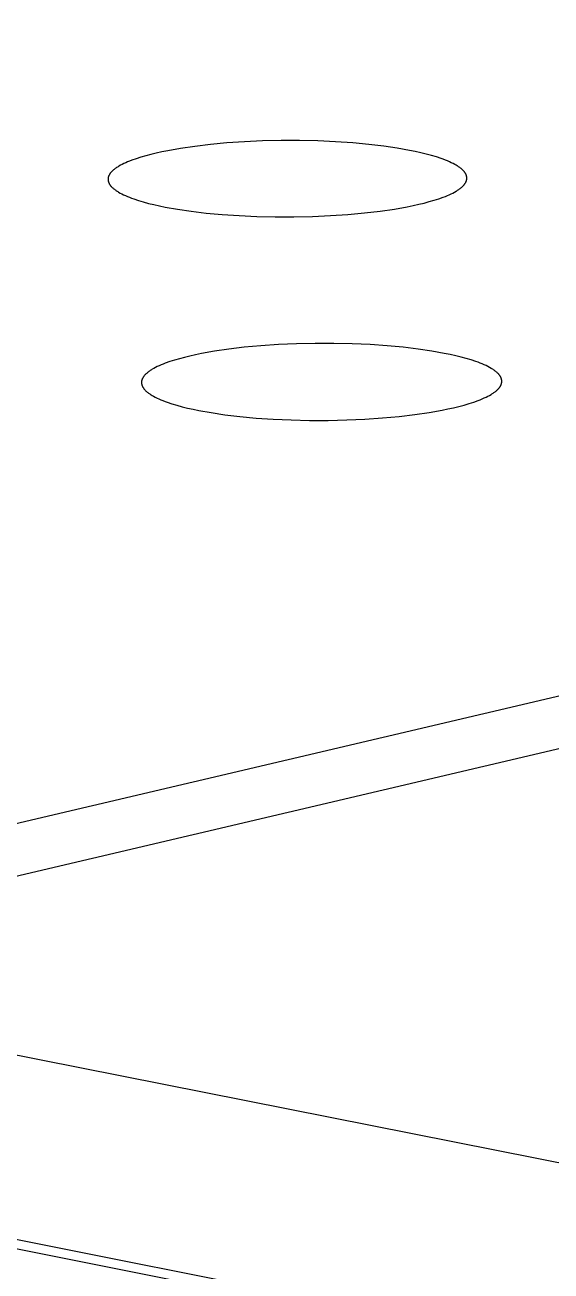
# Model space of a CAD drawing. Header units: millimetres. Extents: x 0 to 4030, y -54 to 2762.
# Drawn here: x 1129.96 to 1138.11, y 935.79 to 955.1 of the extents above; entities that cross this region are included whole.
import ezdxf

# ---------------------------------------------------------------- set-up
doc = ezdxf.new("R2010")
doc.units = ezdxf.units.MM
doc.header["$MEASUREMENT"] = 0
doc.layers.add('Utwórz2D linie widoczne', color=7, linetype='Continuous', true_color=0x000000)

msp = doc.modelspace()

# ---------------------------------------------------------------- linework, layer by layer
at = {"layer": 'Utwórz2D linie widoczne'}
for p, q in [((955.21, 971.007), (1194.672, 923.194)), ((955.963, 970.996), (1195.193, 923.238)), ((1240.434, 968.688), (1121.737, 940.828)), ((1242.08, 968.285), (1123.44, 940.408)), ((1132.589, 953.219), (1132.368, 953.187)), ((1132.829, 953.248), (1132.589, 953.219)), ((1133.086, 953.271), (1132.829, 953.248)), ((1133.356, 953.289), (1133.086, 953.271)), ((1133.637, 953.302), (1133.356, 953.289)), ((1133.923, 953.308), (1133.637, 953.302)), ((1134.21, 953.308), (1133.923, 953.308)), ((1134.494, 953.302), (1134.21, 953.308)), ((1134.769, 953.289), (1134.494, 953.302)), ((1135.033, 953.271), (1134.769, 953.289)), ((1135.282, 953.248), (1135.033, 953.271)), ((1135.513, 953.221), (1135.282, 953.248)), ((1135.724, 953.19), (1135.513, 953.221)), ((1131.611, 953.003), (1131.578, 952.991)), ((1131.679, 953.028), (1131.611, 953.003)), ((1131.751, 953.051), (1131.679, 953.028)), ((1131.828, 953.073), (1131.751, 953.051)), ((1131.907, 953.094), (1131.828, 953.073)), ((1131.99, 953.114), (1131.907, 953.094)), ((1132.076, 953.133), (1131.99, 953.114)), ((1132.168, 953.152), (1132.076, 953.133)), ((1132.368, 953.187), (1132.168, 953.152)), ((1135.914, 953.156), (1135.724, 953.19)), ((1136.003, 953.138), (1135.914, 953.156)), ((1136.089, 953.119), (1136.003, 953.138)), ((1136.173, 953.098), (1136.089, 953.119)), ((1136.253, 953.077), (1136.173, 953.098)), ((1136.329, 953.054), (1136.253, 953.077)), ((1136.401, 953.03), (1136.329, 953.054)), ((1136.435, 953.018), (1136.401, 953.03)), ((1136.468, 953.005), (1136.435, 953.018)), ((1136.5, 952.993), (1136.468, 953.005)), ((1131.287, 952.813), (1131.284, 952.809)), ((1131.291, 952.817), (1131.287, 952.813)), ((1131.297, 952.824), (1131.291, 952.817)), ((1131.305, 952.832), (1131.297, 952.824)), ((1131.312, 952.839), (1131.305, 952.832)), ((1131.32, 952.846), (1131.312, 952.839)), ((1131.329, 952.854), (1131.32, 952.846)), ((1131.337, 952.861), (1131.329, 952.854)), ((1131.347, 952.868), (1131.337, 952.861)), ((1131.356, 952.876), (1131.347, 952.868)), ((1131.366, 952.883), (1131.356, 952.876)), ((1131.377, 952.89), (1131.366, 952.883)), ((1131.388, 952.897), (1131.377, 952.89)), ((1131.399, 952.904), (1131.388, 952.897)), ((1131.411, 952.911), (1131.399, 952.904)), ((1131.435, 952.925), (1131.411, 952.911)), ((1131.461, 952.938), (1131.435, 952.925)), ((1131.488, 952.952), (1131.461, 952.938)), ((1131.517, 952.965), (1131.488, 952.952)), ((1131.547, 952.978), (1131.517, 952.965)), ((1131.578, 952.991), (1131.547, 952.978)), ((1136.53, 952.98), (1136.5, 952.993)), ((1136.559, 952.966), (1136.53, 952.98)), ((1136.587, 952.953), (1136.559, 952.966)), ((1136.613, 952.939), (1136.587, 952.953)), ((1136.637, 952.925), (1136.613, 952.939)), ((1136.649, 952.918), (1136.637, 952.925)), ((1136.66, 952.911), (1136.649, 952.918)), ((1136.671, 952.904), (1136.66, 952.911)), ((1136.682, 952.897), (1136.671, 952.904)), ((1136.692, 952.89), (1136.682, 952.897)), ((1136.701, 952.882), (1136.692, 952.89)), ((1136.711, 952.875), (1136.701, 952.882)), ((1136.719, 952.868), (1136.711, 952.875)), ((1136.728, 952.86), (1136.719, 952.868)), ((1136.736, 952.853), (1136.728, 952.86)), ((1136.743, 952.846), (1136.736, 952.853)), ((1136.75, 952.838), (1136.743, 952.846)), ((1136.753, 952.835), (1136.75, 952.838)), ((1136.757, 952.831), (1136.753, 952.835)), ((1136.76, 952.827), (1136.757, 952.831)), ((1136.763, 952.823), (1136.76, 952.827)), ((1136.766, 952.82), (1136.763, 952.823)), ((1136.768, 952.816), (1136.766, 952.82)), ((1136.771, 952.812), (1136.768, 952.816)), ((1136.774, 952.808), (1136.771, 952.812)), ((1131.245, 952.726), (1131.244, 952.722)), ((1131.244, 952.722), (1131.244, 952.718)), ((1131.244, 952.718), (1131.244, 952.714)), ((1131.244, 952.714), (1131.244, 952.711)), ((1131.244, 952.711), (1131.244, 952.707)), ((1131.244, 952.707), (1131.244, 952.703)), ((1131.244, 952.703), (1131.244, 952.699)), ((1131.244, 952.699), (1131.244, 952.695)), ((1131.244, 952.695), (1131.245, 952.691)), ((1131.246, 952.73), (1131.245, 952.726)), ((1131.245, 952.691), (1131.245, 952.688)), ((1131.245, 952.688), (1131.246, 952.684)), ((1131.247, 952.737), (1131.246, 952.734)), ((1131.246, 952.734), (1131.246, 952.73)), ((1131.246, 952.684), (1131.247, 952.68)), ((1131.248, 952.741), (1131.247, 952.737)), ((1131.247, 952.68), (1131.248, 952.676)), ((1131.249, 952.745), (1131.248, 952.741)), ((1131.248, 952.676), (1131.249, 952.672)), ((1131.25, 952.749), (1131.249, 952.745)), ((1131.249, 952.672), (1131.25, 952.669)), ((1131.251, 952.753), (1131.25, 952.749)), ((1131.25, 952.669), (1131.251, 952.665)), ((1131.253, 952.756), (1131.251, 952.753)), ((1131.251, 952.665), (1131.253, 952.661)), ((1131.254, 952.76), (1131.253, 952.756)), ((1131.253, 952.661), (1131.254, 952.657)), ((1131.256, 952.764), (1131.254, 952.76)), ((1131.254, 952.657), (1131.256, 952.653)), ((1131.258, 952.768), (1131.256, 952.764)), ((1131.256, 952.653), (1131.257, 952.65)), ((1131.257, 952.65), (1131.259, 952.646)), ((1131.26, 952.772), (1131.258, 952.768)), ((1131.259, 952.646), (1131.261, 952.642)), ((1131.262, 952.775), (1131.26, 952.772)), ((1131.261, 952.642), (1131.263, 952.638)), ((1131.264, 952.779), (1131.262, 952.775)), ((1131.263, 952.638), (1131.266, 952.634)), ((1131.266, 952.783), (1131.264, 952.779)), ((1131.268, 952.787), (1131.266, 952.783)), ((1131.266, 952.634), (1131.268, 952.631)), ((1131.271, 952.791), (1131.268, 952.787)), ((1131.268, 952.631), (1131.27, 952.627)), ((1131.27, 952.627), (1131.273, 952.623)), ((1131.273, 952.794), (1131.271, 952.791)), ((1131.276, 952.798), (1131.273, 952.794)), ((1131.273, 952.623), (1131.275, 952.619)), ((1131.275, 952.619), (1131.278, 952.615)), ((1131.279, 952.802), (1131.276, 952.798)), ((1131.281, 952.806), (1131.279, 952.802)), ((1131.284, 952.809), (1131.281, 952.806)), ((1136.748, 952.611), (1136.755, 952.618)), ((1136.755, 952.618), (1136.758, 952.622)), ((1136.758, 952.622), (1136.761, 952.626)), ((1136.761, 952.626), (1136.764, 952.629)), ((1136.764, 952.629), (1136.767, 952.633)), ((1136.767, 952.633), (1136.769, 952.637)), ((1136.769, 952.637), (1136.772, 952.641)), ((1136.772, 952.641), (1136.775, 952.644)), ((1136.776, 952.804), (1136.774, 952.808)), ((1136.775, 952.644), (1136.777, 952.648)), ((1136.778, 952.801), (1136.776, 952.804)), ((1136.777, 952.648), (1136.779, 952.652)), ((1136.781, 952.797), (1136.778, 952.801)), ((1136.779, 952.652), (1136.781, 952.656)), ((1136.783, 952.793), (1136.781, 952.797)), ((1136.781, 952.656), (1136.784, 952.66)), ((1136.785, 952.789), (1136.783, 952.793)), ((1136.784, 952.66), (1136.785, 952.663)), ((1136.787, 952.786), (1136.785, 952.789)), ((1136.785, 952.663), (1136.787, 952.667)), ((1136.788, 952.782), (1136.787, 952.786)), ((1136.787, 952.667), (1136.789, 952.671)), ((1136.79, 952.778), (1136.788, 952.782)), ((1136.789, 952.671), (1136.791, 952.675)), ((1136.792, 952.774), (1136.79, 952.778)), ((1136.791, 952.675), (1136.792, 952.679)), ((1136.793, 952.77), (1136.792, 952.774)), ((1136.792, 952.679), (1136.793, 952.682)), ((1136.794, 952.766), (1136.793, 952.77)), ((1136.793, 952.682), (1136.795, 952.686)), ((1136.796, 952.763), (1136.794, 952.766)), ((1136.795, 952.686), (1136.796, 952.69)), ((1136.797, 952.759), (1136.796, 952.763)), ((1136.796, 952.69), (1136.797, 952.694)), ((1136.798, 952.755), (1136.797, 952.759)), ((1136.797, 952.694), (1136.798, 952.698)), ((1136.798, 952.751), (1136.798, 952.755)), ((1136.799, 952.747), (1136.798, 952.751)), ((1136.798, 952.698), (1136.799, 952.701)), ((1136.8, 952.744), (1136.799, 952.747)), ((1136.799, 952.705), (1136.8, 952.709)), ((1136.799, 952.701), (1136.799, 952.705)), ((1136.8, 952.74), (1136.8, 952.744)), ((1136.801, 952.736), (1136.8, 952.74)), ((1136.8, 952.713), (1136.801, 952.717)), ((1136.8, 952.709), (1136.8, 952.713)), ((1136.801, 952.732), (1136.801, 952.736)), ((1136.801, 952.728), (1136.801, 952.732)), ((1136.801, 952.724), (1136.801, 952.728)), ((1136.801, 952.721), (1136.801, 952.724)), ((1136.801, 952.717), (1136.801, 952.721)), ((1131.278, 952.615), (1131.281, 952.612)), ((1131.281, 952.612), (1131.284, 952.608)), ((1131.284, 952.608), (1131.287, 952.604)), ((1131.287, 952.604), (1131.29, 952.6)), ((1131.29, 952.6), (1131.294, 952.597)), ((1131.294, 952.597), (1131.301, 952.589)), ((1131.301, 952.589), (1131.308, 952.582)), ((1131.308, 952.582), (1131.316, 952.575)), ((1131.316, 952.575), (1131.324, 952.567)), ((1131.324, 952.567), (1131.333, 952.56)), ((1131.333, 952.56), (1131.342, 952.553)), ((1131.342, 952.553), (1131.352, 952.545)), ((1131.352, 952.545), (1131.362, 952.538)), ((1131.362, 952.538), (1131.372, 952.531)), ((1131.372, 952.531), (1131.383, 952.524)), ((1131.383, 952.524), (1131.394, 952.517)), ((1131.394, 952.517), (1131.406, 952.51)), ((1131.406, 952.51), (1131.43, 952.496)), ((1131.43, 952.496), (1131.456, 952.482)), ((1131.456, 952.482), (1131.484, 952.469)), ((1131.484, 952.469), (1131.513, 952.455)), ((1131.513, 952.455), (1131.543, 952.442)), ((1131.543, 952.442), (1131.574, 952.429)), ((1131.574, 952.429), (1131.607, 952.417)), ((1136.368, 952.407), (1136.436, 952.431)), ((1136.436, 952.431), (1136.468, 952.444)), ((1136.468, 952.444), (1136.499, 952.457)), ((1136.499, 952.457), (1136.529, 952.47)), ((1136.529, 952.47), (1136.558, 952.483)), ((1136.558, 952.483), (1136.585, 952.496)), ((1136.585, 952.496), (1136.611, 952.51)), ((1136.611, 952.51), (1136.635, 952.524)), ((1136.635, 952.524), (1136.647, 952.531)), ((1136.647, 952.531), (1136.658, 952.538)), ((1136.658, 952.538), (1136.669, 952.545)), ((1136.669, 952.545), (1136.679, 952.552)), ((1136.679, 952.552), (1136.689, 952.559)), ((1136.689, 952.559), (1136.699, 952.567)), ((1136.699, 952.567), (1136.708, 952.574)), ((1136.708, 952.574), (1136.717, 952.581)), ((1136.717, 952.581), (1136.725, 952.589)), ((1136.725, 952.589), (1136.733, 952.596)), ((1136.733, 952.596), (1136.741, 952.603)), ((1136.741, 952.603), (1136.748, 952.611)), ((1131.607, 952.417), (1131.642, 952.404)), ((1131.642, 952.404), (1131.713, 952.381)), ((1131.713, 952.381), (1131.79, 952.358)), ((1131.79, 952.358), (1131.87, 952.336)), ((1131.87, 952.336), (1131.953, 952.316)), ((1131.953, 952.316), (1132.039, 952.296)), ((1132.039, 952.296), (1132.128, 952.278)), ((1132.128, 952.278), (1132.318, 952.244)), ((1132.318, 952.244), (1132.53, 952.213)), ((1135.458, 952.215), (1135.679, 952.247)), ((1135.679, 952.247), (1135.879, 952.283)), ((1135.879, 952.283), (1135.971, 952.301)), ((1135.971, 952.301), (1136.057, 952.321)), ((1136.057, 952.321), (1136.14, 952.341)), ((1136.14, 952.341), (1136.219, 952.362)), ((1136.219, 952.362), (1136.295, 952.384)), ((1136.295, 952.384), (1136.368, 952.407)), ((1132.53, 952.213), (1132.761, 952.186)), ((1132.761, 952.186), (1133.01, 952.163)), ((1133.01, 952.163), (1133.274, 952.145)), ((1133.274, 952.145), (1133.55, 952.132)), ((1133.55, 952.132), (1133.834, 952.126)), ((1133.834, 952.126), (1134.122, 952.126)), ((1134.122, 952.126), (1134.408, 952.132)), ((1134.408, 952.132), (1134.689, 952.145)), ((1134.689, 952.145), (1134.96, 952.163)), ((1134.96, 952.163), (1135.217, 952.187)), ((1135.217, 952.187), (1135.458, 952.215)), ((1133.611, 950.128), (1133.353, 950.105)), ((1133.883, 950.147), (1133.611, 950.128)), ((1134.165, 950.159), (1133.883, 950.147)), ((1134.452, 950.165), (1134.165, 950.159)), ((1134.74, 950.165), (1134.452, 950.165)), ((1135.025, 950.159), (1134.74, 950.165)), ((1135.302, 950.147), (1135.025, 950.159)), ((1135.567, 950.128), (1135.302, 950.147)), ((1135.817, 950.105), (1135.567, 950.128)), ((1132.348, 949.928), (1132.271, 949.906)), ((1132.428, 949.95), (1132.348, 949.928)), ((1132.51, 949.97), (1132.428, 949.95)), ((1132.597, 949.989), (1132.51, 949.97)), ((1132.69, 950.008), (1132.597, 949.989)), ((1132.89, 950.044), (1132.69, 950.008)), ((1133.112, 950.076), (1132.89, 950.044)), ((1133.353, 950.105), (1133.112, 950.076)), ((1136.049, 950.078), (1135.817, 950.105)), ((1136.261, 950.047), (1136.049, 950.078)), ((1136.452, 950.012), (1136.261, 950.047)), ((1136.541, 949.994), (1136.452, 950.012)), ((1136.628, 949.975), (1136.541, 949.994)), ((1136.711, 949.954), (1136.628, 949.975)), ((1136.792, 949.932), (1136.711, 949.954)), ((1136.868, 949.909), (1136.792, 949.932)), ((1131.865, 949.722), (1131.856, 949.715)), ((1131.875, 949.729), (1131.865, 949.722)), ((1131.885, 949.736), (1131.875, 949.729)), ((1131.895, 949.744), (1131.885, 949.736)), ((1131.906, 949.751), (1131.895, 949.744)), ((1131.918, 949.758), (1131.906, 949.751)), ((1131.929, 949.765), (1131.918, 949.758)), ((1131.954, 949.779), (1131.929, 949.765)), ((1131.98, 949.793), (1131.954, 949.779)), ((1132.007, 949.806), (1131.98, 949.793)), ((1132.036, 949.82), (1132.007, 949.806)), ((1132.066, 949.833), (1132.036, 949.82)), ((1132.097, 949.846), (1132.066, 949.833)), ((1132.13, 949.858), (1132.097, 949.846)), ((1132.199, 949.883), (1132.13, 949.858)), ((1132.271, 949.906), (1132.199, 949.883)), ((1136.941, 949.885), (1136.868, 949.909)), ((1136.975, 949.873), (1136.941, 949.885)), ((1137.008, 949.86), (1136.975, 949.873)), ((1137.04, 949.847), (1137.008, 949.86)), ((1137.071, 949.834), (1137.04, 949.847)), ((1137.1, 949.821), (1137.071, 949.834)), ((1137.127, 949.807), (1137.1, 949.821)), ((1137.153, 949.793), (1137.127, 949.807)), ((1137.178, 949.779), (1137.153, 949.793)), ((1137.19, 949.772), (1137.178, 949.779)), ((1137.201, 949.765), (1137.19, 949.772)), ((1137.212, 949.758), (1137.201, 949.765)), ((1137.223, 949.751), (1137.212, 949.758)), ((1137.233, 949.743), (1137.223, 949.751)), ((1137.242, 949.736), (1137.233, 949.743)), ((1137.252, 949.729), (1137.242, 949.736)), ((1137.26, 949.721), (1137.252, 949.729)), ((1137.269, 949.714), (1137.26, 949.721)), ((1131.763, 949.578), (1131.762, 949.575)), ((1131.762, 949.575), (1131.762, 949.571)), ((1131.762, 949.571), (1131.762, 949.567)), ((1131.762, 949.567), (1131.762, 949.563)), ((1131.762, 949.563), (1131.762, 949.559)), ((1131.762, 949.559), (1131.762, 949.555)), ((1131.762, 949.555), (1131.762, 949.551)), ((1131.762, 949.551), (1131.762, 949.547)), ((1131.762, 949.547), (1131.763, 949.544)), ((1131.764, 949.586), (1131.763, 949.582)), ((1131.763, 949.582), (1131.763, 949.578)), ((1131.763, 949.544), (1131.763, 949.54)), ((1131.763, 949.54), (1131.764, 949.536)), ((1131.765, 949.59), (1131.764, 949.586)), ((1131.764, 949.536), (1131.765, 949.532)), ((1131.766, 949.594), (1131.765, 949.59)), ((1131.765, 949.532), (1131.766, 949.528)), ((1131.767, 949.598), (1131.766, 949.594)), ((1131.766, 949.528), (1131.767, 949.524)), ((1131.768, 949.601), (1131.767, 949.598)), ((1131.769, 949.605), (1131.768, 949.601)), ((1131.771, 949.609), (1131.769, 949.605)), ((1131.772, 949.613), (1131.771, 949.609)), ((1131.774, 949.617), (1131.772, 949.613)), ((1131.776, 949.621), (1131.774, 949.617)), ((1131.778, 949.625), (1131.776, 949.621)), ((1131.78, 949.628), (1131.778, 949.625)), ((1131.782, 949.632), (1131.78, 949.628)), ((1131.784, 949.636), (1131.782, 949.632)), ((1131.786, 949.64), (1131.784, 949.636)), ((1131.789, 949.644), (1131.786, 949.64)), ((1131.791, 949.647), (1131.789, 949.644)), ((1131.794, 949.651), (1131.791, 949.647)), ((1131.797, 949.655), (1131.794, 949.651)), ((1131.799, 949.659), (1131.797, 949.655)), ((1131.802, 949.663), (1131.799, 949.659)), ((1131.806, 949.666), (1131.802, 949.663)), ((1131.809, 949.67), (1131.806, 949.666)), ((1131.816, 949.678), (1131.809, 949.67)), ((1131.823, 949.685), (1131.816, 949.678)), ((1131.83, 949.692), (1131.823, 949.685)), ((1131.838, 949.7), (1131.83, 949.692)), ((1131.847, 949.707), (1131.838, 949.7)), ((1131.856, 949.715), (1131.847, 949.707)), ((1137.277, 949.707), (1137.269, 949.714)), ((1137.284, 949.699), (1137.277, 949.707)), ((1137.291, 949.692), (1137.284, 949.699)), ((1137.295, 949.688), (1137.291, 949.692)), ((1137.298, 949.684), (1137.295, 949.688)), ((1137.301, 949.68), (1137.298, 949.684)), ((1137.304, 949.677), (1137.301, 949.68)), ((1137.307, 949.673), (1137.304, 949.677)), ((1137.31, 949.669), (1137.307, 949.673)), ((1137.312, 949.665), (1137.31, 949.669)), ((1137.315, 949.661), (1137.312, 949.665)), ((1137.318, 949.658), (1137.315, 949.661)), ((1137.32, 949.654), (1137.318, 949.658)), ((1137.322, 949.65), (1137.32, 949.654)), ((1137.324, 949.646), (1137.322, 949.65)), ((1137.326, 949.642), (1137.324, 949.646)), ((1137.328, 949.638), (1137.326, 949.642)), ((1137.33, 949.635), (1137.328, 949.638)), ((1137.332, 949.631), (1137.33, 949.635)), ((1137.333, 949.627), (1137.332, 949.631)), ((1137.332, 949.527), (1137.334, 949.531)), ((1137.334, 949.623), (1137.333, 949.627)), ((1137.336, 949.619), (1137.334, 949.623)), ((1137.334, 949.531), (1137.335, 949.534)), ((1137.335, 949.534), (1137.336, 949.538)), ((1137.337, 949.615), (1137.336, 949.619)), ((1137.336, 949.538), (1137.337, 949.542)), ((1137.338, 949.612), (1137.337, 949.615)), ((1137.337, 949.542), (1137.338, 949.546)), ((1137.339, 949.608), (1137.338, 949.612)), ((1137.338, 949.546), (1137.339, 949.55)), ((1137.34, 949.604), (1137.339, 949.608)), ((1137.339, 949.55), (1137.34, 949.554)), ((1137.341, 949.6), (1137.34, 949.604)), ((1137.34, 949.554), (1137.341, 949.558)), ((1137.341, 949.596), (1137.341, 949.6)), ((1137.342, 949.592), (1137.341, 949.596)), ((1137.341, 949.561), (1137.342, 949.565)), ((1137.341, 949.558), (1137.341, 949.561)), ((1137.342, 949.588), (1137.342, 949.592)), ((1137.342, 949.585), (1137.342, 949.588)), ((1137.342, 949.581), (1137.342, 949.585)), ((1137.342, 949.577), (1137.342, 949.581)), ((1137.342, 949.573), (1137.342, 949.577)), ((1137.342, 949.569), (1137.342, 949.573)), ((1137.342, 949.565), (1137.342, 949.569)), ((1131.767, 949.524), (1131.768, 949.52)), ((1131.768, 949.52), (1131.769, 949.517)), ((1131.769, 949.517), (1131.771, 949.513)), ((1131.771, 949.513), (1131.772, 949.509)), ((1131.772, 949.509), (1131.774, 949.505)), ((1131.774, 949.505), (1131.776, 949.501)), ((1131.776, 949.501), (1131.777, 949.497)), ((1131.777, 949.497), (1131.779, 949.494)), ((1131.779, 949.494), (1131.781, 949.49)), ((1131.781, 949.49), (1131.784, 949.486)), ((1131.784, 949.486), (1131.786, 949.482)), ((1131.786, 949.482), (1131.788, 949.478)), ((1131.788, 949.478), (1131.791, 949.475)), ((1131.791, 949.475), (1131.794, 949.471)), ((1131.794, 949.471), (1131.796, 949.467)), ((1131.796, 949.467), (1131.799, 949.463)), ((1131.799, 949.463), (1131.802, 949.459)), ((1131.802, 949.459), (1131.805, 949.456)), ((1131.805, 949.456), (1131.809, 949.452)), ((1131.809, 949.452), (1131.812, 949.448)), ((1131.812, 949.448), (1131.819, 949.441)), ((1131.819, 949.441), (1131.826, 949.433)), ((1131.826, 949.433), (1131.834, 949.426)), ((1131.834, 949.426), (1131.843, 949.418)), ((1131.843, 949.418), (1131.851, 949.411)), ((1131.851, 949.411), (1131.861, 949.404)), ((1131.861, 949.404), (1131.87, 949.396)), ((1131.87, 949.396), (1131.88, 949.389)), ((1131.88, 949.389), (1131.891, 949.382)), ((1131.891, 949.382), (1131.902, 949.375)), ((1131.902, 949.375), (1131.913, 949.367)), ((1131.913, 949.367), (1131.925, 949.36)), ((1131.925, 949.36), (1131.949, 949.346)), ((1131.949, 949.346), (1131.975, 949.332)), ((1137.099, 949.333), (1137.126, 949.347)), ((1137.126, 949.347), (1137.152, 949.361)), ((1137.152, 949.361), (1137.176, 949.375)), ((1137.176, 949.375), (1137.188, 949.382)), ((1137.188, 949.382), (1137.199, 949.389)), ((1137.199, 949.389), (1137.21, 949.396)), ((1137.21, 949.396), (1137.221, 949.403)), ((1137.221, 949.403), (1137.231, 949.41)), ((1137.231, 949.41), (1137.24, 949.418)), ((1137.24, 949.418), (1137.25, 949.425)), ((1137.25, 949.425), (1137.258, 949.432)), ((1137.258, 949.432), (1137.267, 949.44)), ((1137.267, 949.44), (1137.275, 949.447)), ((1137.275, 949.447), (1137.282, 949.455)), ((1137.282, 949.455), (1137.289, 949.462)), ((1137.289, 949.462), (1137.296, 949.47)), ((1137.296, 949.47), (1137.299, 949.473)), ((1137.299, 949.473), (1137.302, 949.477)), ((1137.302, 949.477), (1137.305, 949.481)), ((1137.305, 949.481), (1137.308, 949.485)), ((1137.308, 949.485), (1137.311, 949.489)), ((1137.311, 949.489), (1137.314, 949.492)), ((1137.314, 949.492), (1137.316, 949.496)), ((1137.316, 949.496), (1137.319, 949.5)), ((1137.319, 949.5), (1137.321, 949.504)), ((1137.321, 949.504), (1137.323, 949.508)), ((1137.323, 949.508), (1137.325, 949.511)), ((1137.325, 949.511), (1137.327, 949.515)), ((1137.327, 949.515), (1137.329, 949.519)), ((1137.329, 949.519), (1137.331, 949.523)), ((1137.331, 949.523), (1137.332, 949.527)), ((1131.975, 949.332), (1132.003, 949.319)), ((1132.003, 949.319), (1132.032, 949.305)), ((1132.032, 949.305), (1132.062, 949.292)), ((1132.062, 949.292), (1132.094, 949.279)), ((1132.094, 949.279), (1132.127, 949.267)), ((1132.127, 949.267), (1132.161, 949.254)), ((1132.161, 949.254), (1132.234, 949.23)), ((1132.234, 949.23), (1132.31, 949.207)), ((1132.31, 949.207), (1132.39, 949.185)), ((1132.39, 949.185), (1132.474, 949.165)), ((1132.474, 949.165), (1132.561, 949.145)), ((1132.561, 949.145), (1132.65, 949.127)), ((1136.417, 949.131), (1136.509, 949.15)), ((1136.509, 949.15), (1136.596, 949.17)), ((1136.596, 949.17), (1136.679, 949.19)), ((1136.679, 949.19), (1136.758, 949.211)), ((1136.758, 949.211), (1136.835, 949.233)), ((1136.835, 949.233), (1136.908, 949.257)), ((1136.908, 949.257), (1136.976, 949.281)), ((1136.976, 949.281), (1137.009, 949.294)), ((1137.009, 949.294), (1137.04, 949.307)), ((1137.04, 949.307), (1137.07, 949.32)), ((1137.07, 949.32), (1137.099, 949.333)), ((1132.65, 949.127), (1132.841, 949.093)), ((1132.841, 949.093), (1133.054, 949.061)), ((1133.054, 949.061), (1133.286, 949.034)), ((1133.286, 949.034), (1133.536, 949.01)), ((1133.536, 949.01), (1133.801, 948.992)), ((1133.801, 948.992), (1134.079, 948.98)), ((1134.079, 948.98), (1134.364, 948.973)), ((1134.364, 948.973), (1134.652, 948.973)), ((1134.652, 948.973), (1134.94, 948.98)), ((1134.94, 948.98), (1135.222, 948.992)), ((1135.222, 948.992), (1135.494, 949.011)), ((1135.494, 949.011), (1135.753, 949.034)), ((1135.753, 949.034), (1135.994, 949.063)), ((1135.994, 949.063), (1136.216, 949.096)), ((1136.216, 949.096), (1136.417, 949.131)), ((1145.843, 935.952), (1123.44, 940.408))]:
    msp.add_line(p, q, dxfattribs=at)

doc.saveas('drawing.dxf')
